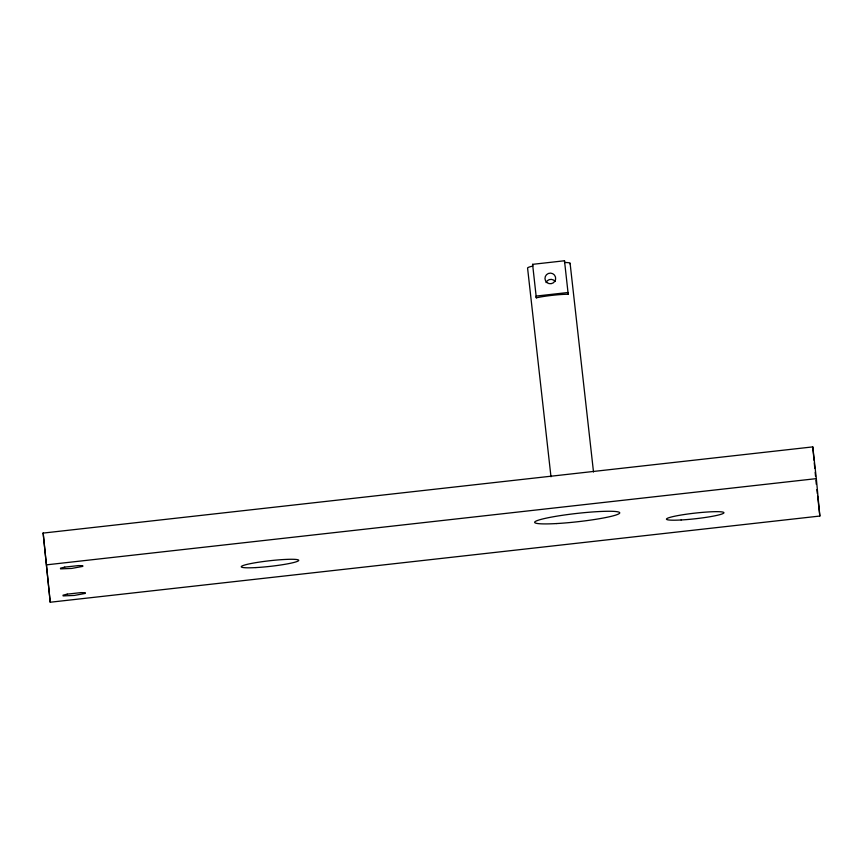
<?xml version="1.0" encoding="UTF-8"?>
<svg xmlns="http://www.w3.org/2000/svg" width="863" height="863" viewBox="0 0 863 863"><rect width="100%" height="100%" fill="white"/><g stroke="black" fill="none" stroke-linecap="round" stroke-linejoin="round"><path stroke-width="1.29" d="M536.322 297.843L538.027 297.465A21.392 2.093 -6.4 0 1 566.473 294.272L568.21 294.272L568.048 292.503L536.16 296.074L536.322 297.843L532.6 264.337L564.488 260.766L568.21 294.272M43.15 533.086L812.773 446.894L816.333 478.631L819.85 516.042L50.227 602.234L43.15 533.086L50.227 602.234M46.71 564.823L816.333 478.631M816.883 489.591L817.326 493.56M817.628 496.203L819.85 516.042M570.098 263.291L593.507 472.018M550.982 476.775L527.573 268.059A21.392 2.093 -6.4 0 1 531.522 266.376L532.762 266.106L532.6 264.337M812.773 446.894L814.025 460.249M814.273 462.924L814.78 468.275M815.157 472.277L815.535 476.29M815.913 480.292L816.29 484.305M564.488 260.766L564.65 262.535L565.923 262.525A21.392 2.093 -6.4 0 1 569.666 263.776M546.009 282.535A5.351 5.318 -5.4 0 1 555.211 281.5M64.693 567.12L60.496 568.167L60.561 568.879L71.758 568.426L82.805 566.387L82.74 565.675L78.436 565.589L64.693 567.12M67.228 594.143L63.042 595.19L63.107 595.902L74.294 595.448L85.34 593.41L85.275 592.708L80.982 592.611L67.228 594.143M255.901 567.584A28.878 2.816 -6.4 0 0 298.727 560.335A28.878 2.816 -6.4 0 0 255.448 562.719A28.878 2.816 -6.4 0 0 255.901 567.584M556.301 523.571A42.783 4.175 -6.4 0 0 619.742 512.827A42.783 4.175 -6.4 0 0 555.621 516.365A42.783 4.175 -6.4 0 0 556.301 523.571M681.112 519.968A28.878 2.816 -6.4 0 0 723.928 512.708A28.878 2.816 -6.4 0 0 680.648 515.103A28.878 2.816 -6.4 0 0 681.112 519.968M546.98 282.589A5.351 5.318 -5.4 0 0 555.61 279.224A5.351 5.318 -5.4 0 0 548.372 273.474A5.351 5.318 -5.4 0 0 546.98 282.589"/></g></svg>
